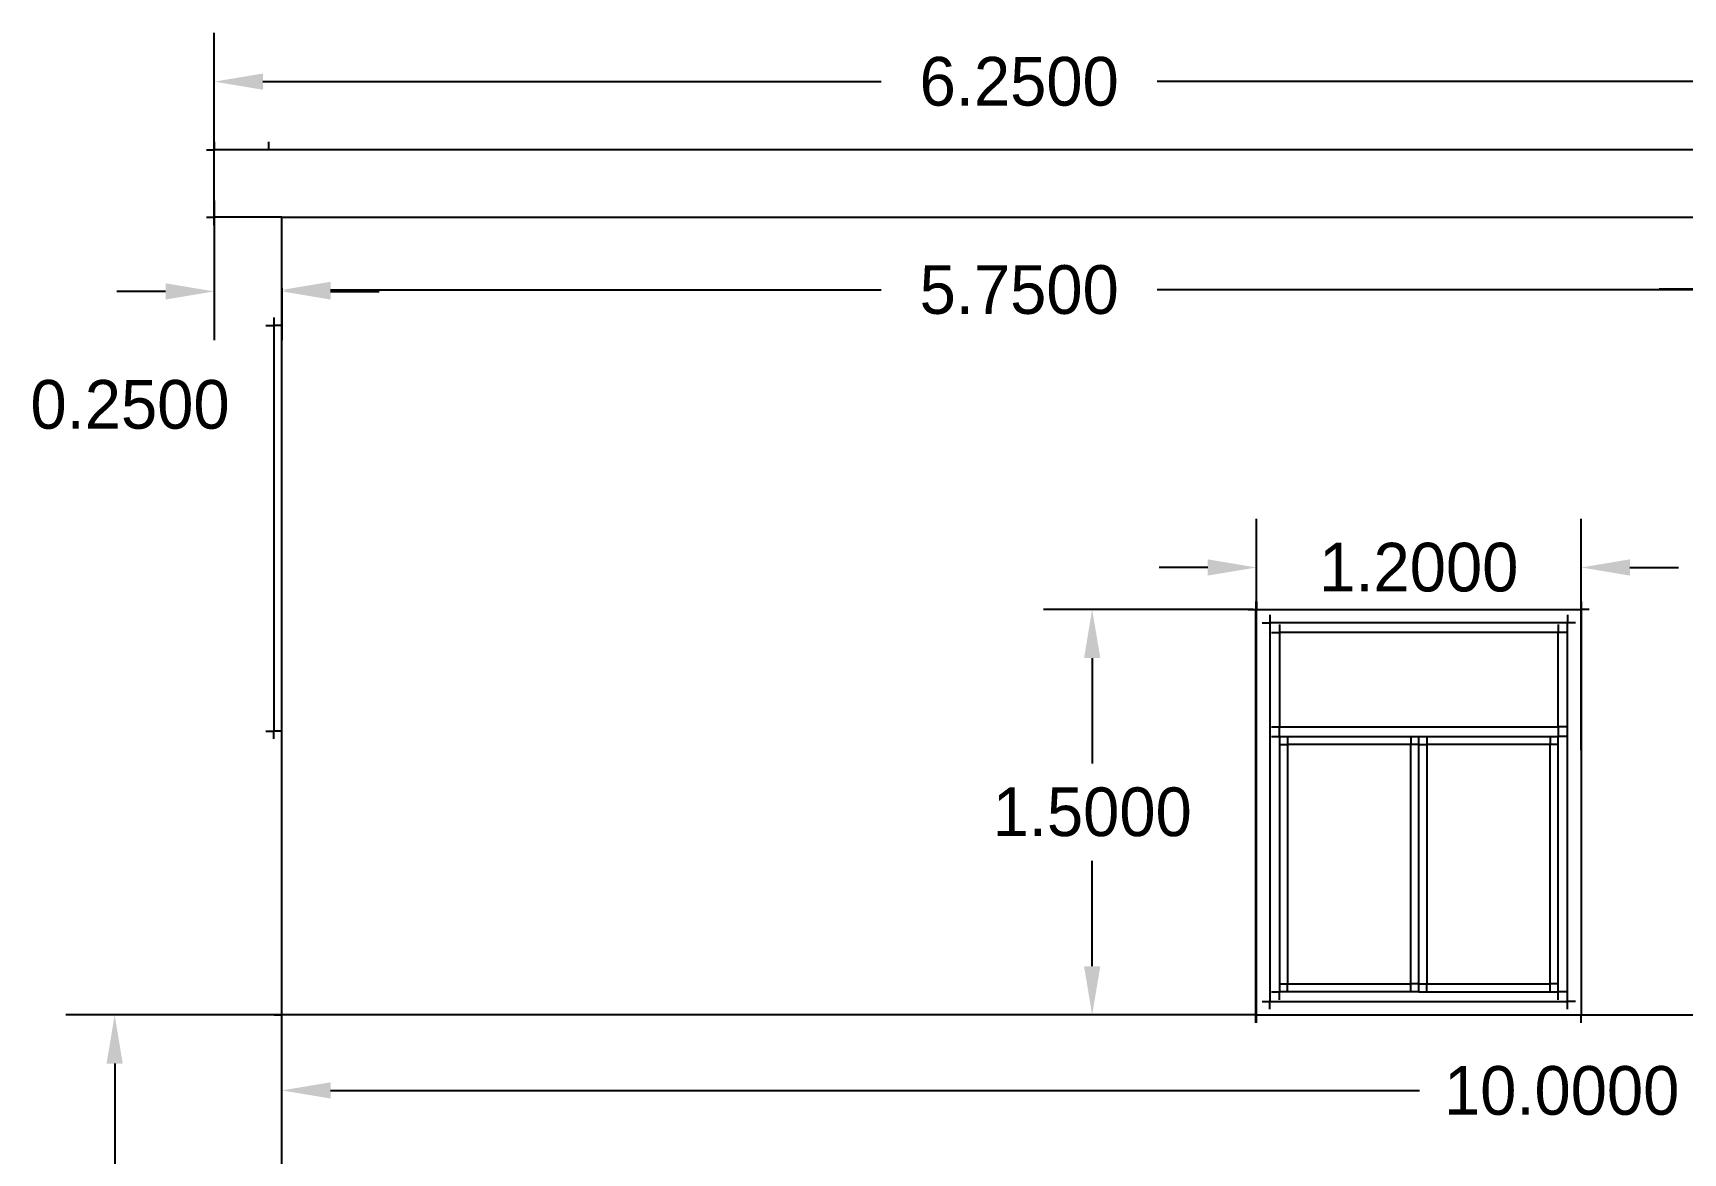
# Model space of a CAD drawing. Header units: metres. Extents: x -5.6 to 5, y -5.6 to 5.4.
# Drawn here: x -5.49 to 0.6, y 1.26 to 5.41 of the extents above; entities that cross this region are included whole.
import ezdxf

# ---------------------------------------------------------------- set-up
doc = ezdxf.new("R2010")
doc.units = ezdxf.units.M

msp = doc.modelspace()

# ---------------------------------------------------------------- linework, layer by layer
for p, q in [((-4.825, 4.9125), (-4.825, 5.4068)), ((-4.645, 5.2268), (-2.36, 5.2268)), ((0.945, 5.2268), (-1.34, 5.2268)), ((-4.825, 5.0042), (-4.825, 4.975)), ((-4.625, 5.0042), (-4.625, 4.975)), ((-4.8542, 4.975), (-4.825, 4.975)), ((-4.825, 4.725), (-4.825, 4.975)), ((-4.625, 4.975), (-4.825, 4.975)), ((0.925, 4.975), (-4.625, 4.975)), ((-4.825, 4.7875), (-4.825, 4.2709)), ((-4.8542, 4.725), (-4.825, 4.725)), ((-4.825, 4.6958), (-4.825, 4.725)), ((-4.575, 4.725), (-4.825, 4.725)), ((-4.575, 4.725), (0.875, 4.725)), ((-4.575, 4.325), (-4.575, 4.725)), ((-4.575, 4.4625), (-4.575, 4.2709)), ((-4.575, 4.4625), (-4.575, 4.2766)), ((-4.395, 4.4566), (-2.36, 4.4566)), ((0.695, 4.4566), (-1.34, 4.4566)), ((0.695, 4.4588), (0.515, 4.4588)), ((-5.005, 4.4509), (-5.185, 4.4509)), ((-4.395, 4.4509), (-4.215, 4.4509)), ((-4.605, 4.3542), (-4.605, 4.325)), ((-4.6342, 4.325), (-4.605, 4.325)), ((-4.575, 4.325), (-4.605, 4.325)), ((-4.605, 4.325), (-4.605, 2.825)), ((-4.575, 2.825), (-4.575, 4.325)), ((-0.973, 2.7541), (-0.973, 3.6099)), ((0.227, 2.7541), (0.227, 3.6099)), ((-1.153, 3.4299), (-1.333, 3.4299)), ((0.407, 3.4299), (0.587, 3.4299)), ((-0.975, 3.3042), (-0.975, 3.275)), ((-0.973, 3.3042), (-0.973, 3.275)), ((0.227, 3.3042), (0.227, 3.275)), ((-0.9855, 3.275), (-1.7602, 3.275)), ((-1.0042, 3.275), (-0.975, 3.275)), ((-0.975, 3.275), (-0.973, 3.275)), ((-0.975, 2.9673), (-0.975, 3.275)), ((-0.973, 3.275), (0.227, 3.275)), ((-0.973, 2.9073), (-0.973, 3.275)), ((-0.923, 3.2542), (-0.923, 3.225)), ((0.177, 3.2542), (0.177, 3.225)), ((0.2562, 3.275), (0.227, 3.275)), ((0.227, 3.275), (0.227, 1.775)), ((-0.9522, 3.225), (-0.923, 3.225)), ((0.177, 3.225), (-0.923, 3.225)), ((-0.923, 3.225), (-0.923, 1.825)), ((-0.9172, 3.19), (-0.888, 3.19)), ((-0.888, 3.2192), (-0.888, 3.19)), ((0.142, 3.19), (-0.888, 3.19)), ((-0.888, 3.19), (-0.888, 2.84)), ((0.142, 3.2192), (0.142, 3.19)), ((0.1712, 3.19), (0.142, 3.19)), ((0.142, 2.84), (0.142, 3.19)), ((0.2062, 3.225), (0.177, 3.225)), ((0.177, 1.825), (0.177, 3.225)), ((-1.5802, 3.095), (-1.5802, 2.705)), ((-0.9741, 2.9673), (-0.975, 2.9673)), ((-0.975, 2.9073), (-0.975, 2.9673)), ((-0.973, 2.9073), (-0.975, 2.9073)), ((-0.975, 2.7409), (-0.975, 2.9073)), ((-0.973, 2.7409), (-0.973, 2.9073)), ((-4.6342, 2.825), (-4.605, 2.825)), ((-4.605, 2.7958), (-4.605, 2.825)), ((-4.575, 2.825), (-4.605, 2.825)), ((-4.575, 1.775), (-4.575, 2.825)), ((-0.9172, 2.84), (-0.888, 2.84)), ((-0.888, 2.84), (0.142, 2.84)), ((-0.888, 2.805), (-0.888, 2.84)), ((0.1712, 2.84), (0.142, 2.84)), ((0.142, 2.84), (0.142, 2.805)), ((-0.9172, 2.805), (-0.888, 2.805)), ((-0.888, 2.805), (-0.888, 1.86)), ((-0.888, 2.805), (-0.373, 2.805)), ((-0.8872, 2.775), (-0.858, 2.775)), ((-0.858, 2.8042), (-0.858, 2.775)), ((-0.858, 2.775), (-0.858, 1.89)), ((-0.403, 2.775), (-0.858, 2.775)), ((-0.403, 2.8042), (-0.403, 2.775)), ((-0.3738, 2.775), (-0.403, 2.775)), ((-0.403, 1.89), (-0.403, 2.775)), ((-0.373, 2.805), (0.142, 2.805)), ((-0.373, 1.86), (-0.373, 2.805)), ((-0.3722, 2.775), (-0.343, 2.775)), ((-0.343, 2.8042), (-0.343, 2.775)), ((-0.343, 2.775), (-0.343, 1.89)), ((0.112, 2.775), (-0.343, 2.775)), ((0.112, 2.8042), (0.112, 2.775)), ((0.112, 1.89), (0.112, 2.775)), ((0.1412, 2.775), (0.112, 2.775)), ((0.1712, 2.805), (0.142, 2.805)), ((0.142, 1.86), (0.142, 2.805)), ((-0.975, 2.7409), (-0.973, 2.7409)), ((-0.975, 2.6916), (-0.975, 2.7409)), ((-0.973, 2.6916), (-0.975, 2.6916)), ((-0.975, 2.5409), (-0.975, 2.6916)), ((-0.973, 2.6916), (-0.973, 2.7409)), ((-0.973, 2.5409), (-0.973, 2.6916)), ((-0.975, 2.5409), (-0.973, 2.5409)), ((-0.975, 2.5402), (-0.975, 2.5409)), ((-0.973, 2.5402), (-0.975, 2.5402)), ((-0.975, 2.4909), (-0.975, 2.5402)), ((-0.973, 2.5402), (-0.973, 2.5409)), ((-0.973, 2.4909), (-0.973, 2.5402)), ((-0.973, 2.4909), (-0.975, 2.4909)), ((-0.975, 2.1409), (-0.975, 2.4909)), ((-0.973, 2.1409), (-0.973, 2.4909)), ((-1.5802, 1.955), (-1.5802, 2.345)), ((-0.975, 2.1409), (-0.973, 2.1409)), ((-0.975, 2.0916), (-0.975, 2.1409)), ((-0.973, 2.0916), (-0.973, 2.1409)), ((-0.975, 2.0916), (-0.973, 2.0916)), ((-0.975, 2.0909), (-0.975, 2.0916)), ((-0.975, 2.0909), (-0.973, 2.0909)), ((-0.975, 1.9409), (-0.975, 2.0909)), ((-0.973, 2.0909), (-0.973, 2.0916)), ((-0.973, 1.9409), (-0.973, 2.0909)), ((-0.973, 1.9409), (-0.975, 1.9409)), ((-0.975, 1.925), (-0.975, 1.9409)), ((-0.973, 1.925), (-0.975, 1.925)), ((-0.975, 1.775), (-0.975, 1.925)), ((-0.973, 1.925), (-0.973, 1.9409)), ((-0.973, 1.775), (-0.973, 1.925)), ((-0.9172, 1.86), (-0.888, 1.86)), ((-0.888, 1.8308), (-0.888, 1.86)), ((-0.373, 1.86), (-0.888, 1.86)), ((-0.8872, 1.89), (-0.858, 1.89)), ((-0.858, 1.8608), (-0.858, 1.89)), ((-0.858, 1.89), (-0.403, 1.89)), ((-0.3738, 1.89), (-0.403, 1.89)), ((-0.403, 1.8608), (-0.403, 1.89)), ((-0.373, 1.86), (0.142, 1.86)), ((-0.3722, 1.89), (-0.343, 1.89)), ((-0.343, 1.8608), (-0.343, 1.89)), ((-0.343, 1.89), (0.112, 1.89)), ((0.112, 1.8608), (0.112, 1.89)), ((0.1412, 1.89), (0.112, 1.89)), ((0.1712, 1.86), (0.142, 1.86)), ((0.142, 1.8308), (0.142, 1.86)), ((-2.8375, 1.775), (-5.3731, 1.775)), ((-4.6042, 1.775), (-4.575, 1.775)), ((-4.575, 1.175), (-4.575, 1.775)), ((-0.973, 1.775), (-4.575, 1.775)), ((-0.9855, 1.775), (-1.7602, 1.775)), ((-0.973, 1.775), (-0.975, 1.775)), ((-0.975, 1.7458), (-0.975, 1.775)), ((-0.973, 1.7458), (-0.973, 1.775)), ((-0.973, 1.775), (0.227, 1.775)), ((-0.9522, 1.825), (-0.923, 1.825)), ((-0.923, 1.7958), (-0.923, 1.825)), ((-0.923, 1.825), (0.177, 1.825)), ((0.177, 1.7958), (0.177, 1.825)), ((0.2062, 1.825), (0.177, 1.825)), ((0.227, 1.7458), (0.227, 1.775)), ((0.227, 1.775), (0.875, 1.775)), ((-4.575, 1.5375), (-4.575, 1.6758)), ((-5.1931, 1.595), (-5.1931, 0.455)), ((-4.395, 1.4958), (-0.37, 1.4958))]:
    msp.add_line(p, q)
for points in [[(-4.645, 5.2568), (-4.645, 5.1968), (-4.825, 5.2268)], [(-5.005, 4.4809), (-5.005, 4.4209), (-4.825, 4.4509)], [(-4.395, 4.4866), (-4.395, 4.4266), (-4.575, 4.4566)], [(-4.395, 4.4809), (-4.395, 4.4209), (-4.575, 4.4509)], [(-1.153, 3.4599), (-1.153, 3.3999), (-0.973, 3.4299)], [(0.407, 3.4599), (0.407, 3.3999), (0.227, 3.4299)], [(-1.6102, 3.095), (-1.5502, 3.095), (-1.5802, 3.275)], [(-1.6102, 1.955), (-1.5502, 1.955), (-1.5802, 1.775)], [(-5.2231, 1.595), (-5.1631, 1.595), (-5.1931, 1.775)], [(-4.395, 1.5258), (-4.395, 1.4658), (-4.575, 1.4958)]]:
    msp.add_solid(points)

# ---------------------------------------------------------------- texts
for s, p in [('0.2500', (-5.5044, 3.9432)), ('10.0000', (-0.28, 1.4058))]:
    msp.add_text(s, height=0.18).set_placement(p)
at = {"char_height": 0.18, "attachment_point": 5}
for s, insert in [('\\A1;6.2500', (-1.85, 5.2268)), ('\\A1;5.7500', (-1.85, 4.4566)), ('\\A1;1.2000', (-0.373, 3.4299)), ('\\A1;1.5000', (-1.5802, 2.525))]:
    msp.add_mtext(s, dxfattribs=dict(at, insert=insert))

doc.saveas('drawing.dxf')
